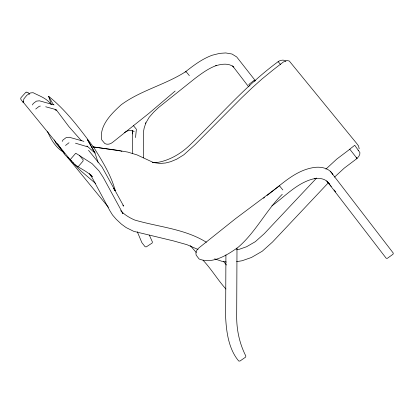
<?xml version="1.0" encoding="UTF-8"?>
<svg xmlns="http://www.w3.org/2000/svg" width="414" height="414" viewBox="0 0 414 414"><rect width="100%" height="100%" fill="white"/><g stroke="black" fill="none" stroke-linecap="round" stroke-linejoin="round"><path stroke-width="0.62" d="M132.475 153.48L132.578 130.85M143.441 157.874L143.56 131.373L144.175 127.973L145.899 122.829L145.593 123.382L149.107 117.405L153.63 112.199L158.914 107.252L194.958 78.479C201.618 73.49 208.392 68.398 216.299 65.567L215.792 65.728C221.63 64.01 228.756 62.84 233.822 67.078M225.92 254.905L225.64 316.979C226.334 331.981 228.725 349.23 238.723 361.029L239.954 361.055L245.569 357.153L245.859 356.071C239.82 344.257 236.824 331.107 236.679 317.859L236.994 248.058M135.549 137.567L136.366 129.225L133.386 125.582M32.421 104.975L33.218 103.541L36.427 101.13L39.423 100.814L54.099 104.933M62.214 141.402L63.006 139.968L66.214 137.557L69.216 137.241L83.892 141.355M70.095 159.778L75.721 153.242L79.607 155.571L83.183 159.907L83.007 161.124L78.582 166.262L77.553 166.438L73.795 163.649L70.095 159.778L71.099 160.384M282.27 194.301C265.897 210.654 255.645 232.306 237.988 247.412C227.188 255.06 212.672 264.422 199.098 258.993L196.189 255.169C195.273 252.369 196.81 249.57 198.989 247.846L235.421 218.758L279.455 185.803L282.84 189.938M356.997 158.391L358.721 156.513L359.761 154.448L359.901 152.559L354.736 145.267L349.758 149.159L356.997 158.391L356.159 157.434M26.946 92.125L25.885 92.26L21 97.657L20.7 98.723L21.021 99.629L22.905 102.077L23.526 101.404M316.643 178.02L264.292 233.662L255.334 241.672L246.584 246.739L238.971 249.399L236.461 249.813M328.023 183.117L272.484 242.061L262.228 251.241L251.458 257.477L242.071 260.753L236.606 261.658M325.896 169.124L336.701 159.142L349.809 149.242M334.507 177.125L344.231 168.146L356.992 158.51M175.143 91.049L149.045 113.255L112.608 142.344C110.424 144.093 107.345 144.972 104.773 143.508L101.715 139.797C99.055 125.577 111.744 113.348 121.343 104.664C140.998 90.226 165.548 84.735 185.964 71.482L189.348 75.622M185.13 72.077C193.519 65.448 202.208 58.85 212.351 55.186L219.715 53.365L225.759 52.945L231.98 54.022L236.715 56.956L255.402 80.771M263.547 198.275L264.546 197.478M267.051 195.48C281.116 184.892 294.514 171.018 312.549 167.742C319.867 166.288 328.861 167.52 332.908 174.537M271.853 205.898C285.551 196.086 297.889 181.917 315.142 178.501L314.459 178.662C319.924 177.699 326.403 178.874 329.29 184.126L327.096 181.322M358.1 150.37L358.358 150.168M35.733 109.022L39.226 106.3L40.36 106.082M65.521 145.449L69.014 142.726M278.172 61.65C245.849 85.372 219.736 116.163 191.045 143.912C181.477 153.485 169.367 160.813 155.814 162.712L156.663 162.614L152.254 162.386M124.236 132.677L126.658 131.269L129.354 130.348L132.247 130.436L134.219 131.683M26.91 92.529L28.023 92.457L29.508 94.288M93.083 146.835L120.091 150.882M92.695 146.934L115.025 149.899L127.781 152.088L137.07 154.914L153.444 162.547L160.13 163.473L165.569 162.992L170.682 161.693L176.742 159.162L183.863 154.779L194.901 144.817L241.455 98.03L251.81 88.12L262.134 78.883L273.297 69.79L283.228 62.095L286.819 60.496L289.267 60.998L356.568 143.296L358.581 146.018L359.166 148.771M226.401 262.026L222.007 261.327L214.612 258.838M45.706 106.765L56.03 109.612M75.498 143.192L87.478 146.779M120.717 150.991L121.907 151.353M73.33 162.666L72.202 162.122L23.106 102.025L23.986 98.749L26.869 95.241L30.558 92.907L33.125 92.7C39.34 95.955 46.761 98.227 50.912 104.281M22.905 102.077L23.779 102.517M206.4 242.278C184.861 228.833 158.66 227.038 134.783 220.051C129.535 217.795 124.578 214.835 120.64 210.638M198.125 249.528L186.942 244.679L173.404 240.886L133.722 231.333L126.099 227.555L121.431 224.145L116.205 219.254L112.525 215.006L109.793 210.571L92.389 178.103L89.362 173.471M79.493 155.617L92.089 163.654L99.055 170.987L103.143 177.239L122.932 213.588L122.114 212.641M77.609 166.475L85.936 171.51L89.667 174.144L92.369 176.685L90.324 174.325M63.554 152.181C55.797 147.679 51.005 139.704 47.6 131.652M95.474 183.371L80.787 170.816L64.957 154.826L57.556 143.756M51.357 104.545L48.64 96.327C66.68 110.761 80.414 129.603 94.138 147.979C102.512 161.491 111.092 175.21 115.283 190.694L113.332 188.277M86.924 145.956L94.977 152.989L98.082 162.381M285.82 61.334L285.044 60.553L282.995 60.108L280.48 60.418L278.125 61.577L280.532 64.496M81.46 140.765L68.931 126.663L56.195 109.71M196.236 252.473L190.331 245.637M203.057 260.256C211.471 269.219 217.733 279.89 225.93 289.044M254.91 81.351L254.098 80.357L248.793 84.508L249.937 86.071M328.126 182.584L330.103 185.001M223.622 261.555L226.453 265.012M55 109.28L56.226 110.781M88.529 150.282L101.973 166.873L123.682 206.146L122.87 205.153M64.31 153.346L55.73 142.851L54.369 139.953M67.58 157.341L108.442 207.31M330.496 185.482L331.298 186.476M334.103 189.938L335.707 191.915M330.294 171.194L393.3 253.13L392.989 254.253L387.411 258.295L386.21 258.274L326.786 180.939M232.564 65.857L248.659 86.821M48.64 96.327L53.359 104.69M149.325 235.116L152.419 242.004L152.088 243.085L146.354 246.842L145.133 246.78L141.847 242.578L137.319 231.799M132.221 130.927L132.568 133.924M94.982 152.983L87.447 139.637L94.977 152.989M115.283 190.694L114.342 189.027L115.283 190.694"/></g></svg>
